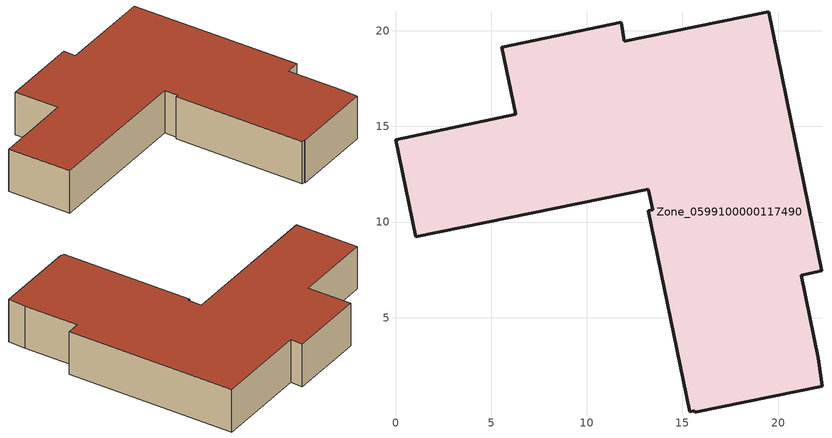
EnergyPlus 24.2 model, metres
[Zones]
Zone_0599100000117490
 floor ground (C_G): 21.22,7.22 22.11,2.88 22.3,1.42 15.63,0.05 15.62,0.13 15.37,0.08 13.22,10.6 13.44,10.64 13.22,11.72 1.05,9.23 0,14.3 6.29,15.63 5.56,19.15 11.79,20.45 11.96,19.45 19.51,21 22.29,7.44 z0
 wall outside (C_F): 22.29,7.44 19.51,21 11.96,19.45 11.79,20.45 5.56,19.15 6.29,15.63 0,14.3 1.05,9.23 13.22,11.72 13.44,10.64 13.22,10.6 15.37,0.08 15.62,0.13 15.63,0.05 22.3,1.42 22.11,2.88 21.22,7.22 22.29,7.44 z0:3.61
 roof outside (C_R): 1.05,9.23 13.22,11.72 13.44,10.64 13.22,10.6 15.37,0.08 15.62,0.13 15.63,0.05 22.3,1.42 22.11,2.88 21.22,7.22 22.29,7.44 19.51,21 11.96,19.45 11.79,20.45 5.56,19.15 6.29,15.63 0,14.3 z3.61
[BUILDING]
Pand.0599100000117490: North Axis=0; Terrain=City; Loads Convergence Tolerance Value=0.04; Temperature Convergence Tolerance Value=0.4; Solar Distribution=FullExterior; Maximum Number of Warmup Days=25; Minimum Number of Warmup Days=1
[Site:Location]
Rotterdam.The.Hague.AP_ZH_NLD Design_Conditions: Latitude=51.96; Longitude=4.45; Time Zone=1; Elevation=-4.5
[SITE:GROUNDTEMPERATURE:BUILDINGSURFACE]
18, 18, 18, 18, 18, 18, 18, 18, 18, 18, 18, 18
[MATERIAL] Thermal Absorptance=0.9; Solar Absorptance=0.7; Visible Absorptance=0.7
Name | Roughness | Thickness | Conductivity | Density | Specific Heat
G.D.1965 | MediumSmooth | 0.15 | 1 | 540 | 1210
F.D.1965 | Rough | 0.3 | 0.857143 | 1920 | 840
R.D.1965 | MediumRough | 0.2 | 0.08 | 1500 | 1000
[CONSTRUCTION]
C_G: G.D.1965
C_F: F.D.1965
C_R: R.D.1965
[ZONE]
Zone_0599100000117490: Type=1; Multiplier=1; Ceiling Height=Autocalculate; Volume=Autocalculate; Floor Area=autocalculate; Part of Total Floor Area=Yes
[ZONEINFILTRATION:DESIGNFLOWRATE]
Infil_Zone_0599100000117490: Zone or ZoneList or Space or SpaceList=Zone_0599100000117490; Schedule=AlwaysOn; Design Flow Rate Calculation Method=Flow/Area; Flow Rate per Floor Area=0.0042; Constant Term Coefficient=1; Temperature Term Coefficient=0; Velocity Term Coefficient=0; Velocity Squared Term Coefficient=0
[HVACTEMPLATE:ZONE:IDEALLOADSAIRSYSTEM]
Zone_0599100000117490: Maximum Heating Supply Air Temperature=50; Minimum Cooling Supply Air Temperature=13; Maximum Heating Supply Air Humidity Ratio=0.0156; Minimum Cooling Supply Air Humidity Ratio=0.0077; Heating Limit=NoLimit; Cooling Limit=NoLimit; Dehumidification Control Type=ConstantSensibleHeatRatio; Cooling Sensible Heat Ratio=0.7; Dehumidification Setpoint=60; Humidification Control Type=None; Humidification Setpoint=30; Outdoor Air Method=None; Outdoor Air Flow Rate per Person=0.00944; Outdoor Air Flow Rate per Zone Floor Area=0; Outdoor Air Flow Rate per Zone=0; Demand Controlled Ventilation Type=None; Outdoor Air Economizer Type=NoEconomizer; Heat Recovery Type=None; Sensible Heat Recovery Effectiveness=0.7; Latent Heat Recovery Effectiveness=0.65
[ZONECONTROL:THERMOSTAT]
ThermostatControl_Zone_0599100000117490: Zone or ZoneList=Zone_0599100000117490; Control Type Schedule=DualSetpointControlType; Control 1=Thermostat_Zone_0599100000117490; Temperature Difference Between Cutout And Setpoint=0
[THERMOSTATSETPOINT:DUALSETPOINT]
Thermostat_Zone_0599100000117490: Heating Setpoint Temperature Schedule=HeatingSetpoint_Zone_0599100000117490; Cooling Setpoint Temperature Schedule=CoolingSetpoint_Zone_0599100000117490
[SCHEDULE:COMPACT]
HeatingSetpoint_Zone_0599100000117490: Through: 12/31, For: AllDays, Until: 24:00, 21
CoolingSetpoint_Zone_0599100000117490: Through: 12/31, For: AllDays, Until: 24:00, 24
DualSetpointControlType: Through: 12/31, For: AllDays, Until: 24:00, 4
AlwaysOn: Through: 12/31, For: AllDays, Until: 24:00, 1
